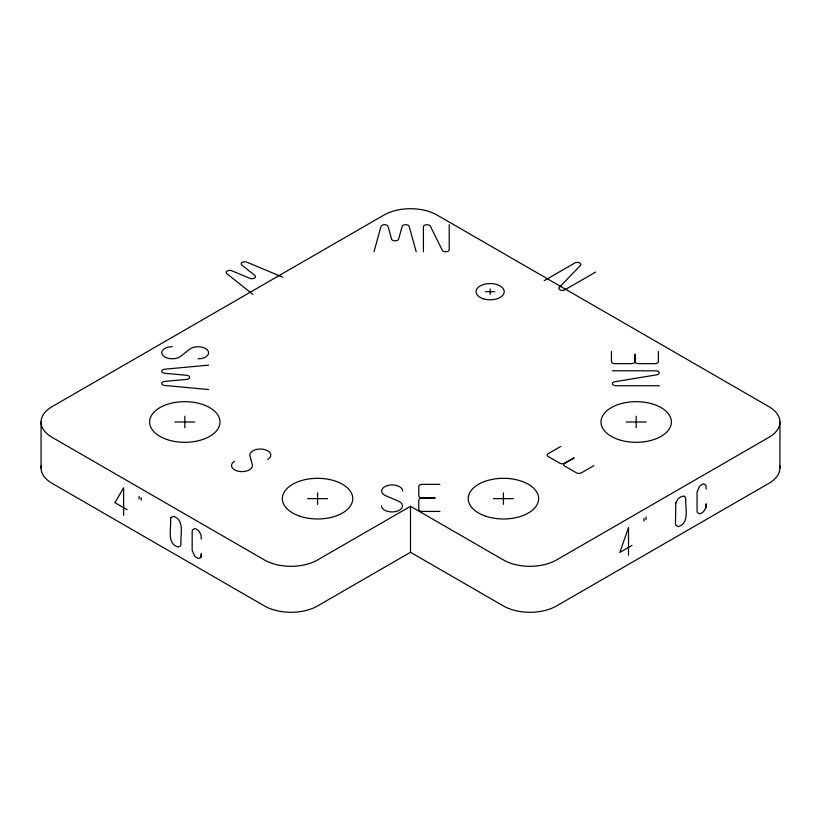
<?xml version="1.0" encoding="UTF-8"?>
<svg xmlns="http://www.w3.org/2000/svg" width="821" height="821" viewBox="0 0 821 821"><rect width="100%" height="100%" fill="white"/><g stroke="black" fill="none" stroke-linecap="round" stroke-linejoin="round"><path stroke-width="1.23" d="M423.41 251.79L423.41 226.719A3.53 2.042 0 0 1 426.479 224.738A3.53 2.042 0 0 1 430.327 226.196L442.303 250.282A3.52 2.032 0 0 0 446.162 251.77A3.52 2.032 0 0 0 449.22 249.758L449.22 224.687M611.44 351.45L611.44 361.609A3.52 2.032 0 0 0 614.96 363.652L631.308 363.652A3.52 2.032 0 0 0 634.828 361.609L634.91 354.159L634.982 361.609A3.52 2.032 0 0 0 638.502 363.652L654.85 363.652A3.52 2.032 0 0 0 658.37 361.609L658.37 351.45M705.875 507.696L706.183 503.991L705.875 507.696L703.782 511.339A9.852 5.696 -60 0 1 699.461 513.833L697.378 512.602L697.06 510.99L697.06 492.087L699.461 486.391A9.852 5.696 -60 0 1 703.782 483.897L705.875 485.18L706.183 489.08M200.981 557.264L201.299 553.918L200.981 557.264L198.887 558.496A9.852 5.696 60 0 1 194.567 556.002L192.165 550.378L192.165 531.474L192.483 529.843L194.567 528.56A9.852 5.696 60 0 1 198.887 531.054L200.981 534.748L201.299 539.007M373.976 251.78L381.016 226.432A3.561 2.063 0 0 1 384.536 224.697A3.561 2.063 0 0 1 388.056 226.432L391.576 239.106A3.561 2.063 0 0 0 395.096 240.84A3.561 2.063 0 0 0 398.616 239.106L402.136 226.432A3.561 2.063 0 0 1 405.656 224.697A3.561 2.063 0 0 1 409.176 226.432L416.216 251.78M544.169 280.7L574.864 262.977A3.53 2.042 0 0 1 579.462 262.823A3.53 2.042 0 0 1 580.406 265.429L559.368 287.35A3.52 2.032 0 0 0 560.271 289.977A3.52 2.032 0 0 0 564.91 289.803L595.605 272.079M410.5 506.311L317.573 559.963A37.55 21.674 0 0 1 264.465 559.963L52.051 437.326A37.55 21.674 0 0 1 52.051 406.672L383.951 215.051A37.55 21.674 0 0 1 437.049 215.051L768.949 406.672A37.55 21.674 0 0 1 768.949 437.326L556.535 559.963A37.55 21.674 0 0 1 503.427 559.963L410.5 506.311L410.5 552.297L317.573 605.949A37.55 21.674 0 0 1 264.465 605.949L52.051 483.312A37.55 21.674 0 0 1 41.255 465.723M560.671 446.47L548.223 453.654A3.52 2.032 0 0 0 548.223 456.527L559.789 463.208A3.52 2.032 0 0 0 564.766 463.208L573.951 457.964L564.766 463.208A3.52 2.032 0 0 0 564.869 466.143L576.434 472.824A3.52 2.032 0 0 0 581.412 472.824L593.86 465.63M632.026 545.421L619.814 552.471L628.506 527.554L628.506 555.119M208.637 365.14L164.734 369.204A3.561 2.063 0 0 0 161.737 371.246A3.561 2.063 0 0 0 164.734 373.278L186.685 375.31A3.561 2.063 0 0 1 189.682 377.342A3.561 2.063 0 0 1 186.685 379.374L164.734 381.406A3.561 2.063 0 0 0 161.737 383.438A3.561 2.063 0 0 0 164.734 385.47L208.637 389.534M485.457 291.691L494.847 291.691M612.394 370.815L655.805 370.815A3.53 2.042 0 0 1 659.242 372.59A3.53 2.042 0 0 1 656.718 374.817L615.001 381.724A3.52 2.032 0 0 0 612.425 383.951A3.52 2.032 0 0 0 615.914 385.726L659.325 385.726M174.852 421.994L194.762 421.994M626.238 421.994L646.148 421.994M439.912 484.328L422.312 484.328A3.52 2.032 0 0 0 418.792 486.371L418.792 495.812A3.52 2.032 0 0 0 422.312 497.844L435.222 497.885L422.312 497.926A3.52 2.032 0 0 0 418.792 499.958L418.792 509.4A3.52 2.032 0 0 0 422.312 511.432L439.912 511.432M307.608 498.645L327.528 498.645M493.472 498.645L513.392 498.645M282.814 277.231L246.793 262.176A3.561 2.063 0 0 0 242.185 262.392A3.561 2.063 0 0 0 241.815 265.05L254.849 275.456A3.561 2.063 0 0 1 254.479 278.114A3.561 2.063 0 0 1 249.871 278.329L231.861 270.807A3.561 2.063 0 0 0 227.243 271.012A3.561 2.063 0 0 0 226.883 273.68L252.94 294.472M410.5 552.297L503.427 605.949A37.55 21.674 0 0 0 556.535 605.949L768.949 483.312A37.55 21.674 0 0 0 779.745 465.723M127.132 509.718L114.919 502.668L123.622 487.787L123.622 515.362M779.95 421.994L779.95 467.991M646.035 517.056L646.035 519.775M643.951 518.267L643.951 520.976M636.193 416.247L636.193 427.741M503.427 492.898L503.427 504.392M490.158 288.982L490.158 294.4M317.573 492.898L317.573 504.392M184.807 416.247L184.807 427.741M141.14 497.536L141.14 500.246M139.057 496.325L139.057 499.045M41.05 421.994L41.05 467.991M402.649 490.979A10.488 6.055 0 0 0 387.112 485.673A10.488 6.055 0 0 0 386.517 496.089L397.662 500.779A10.488 6.055 0 0 1 397.066 511.196A10.488 6.055 0 0 1 381.529 505.89M198.087 358.859A10.488 6.055 0 0 0 207.292 349.89A10.488 6.055 0 0 0 189.241 349.541L181.123 355.975A10.488 6.055 0 0 1 163.071 355.637A10.488 6.055 0 0 1 172.277 346.667M267.759 459.36A10.488 6.055 0 0 0 263.274 449.261A10.488 6.055 0 0 0 250.097 456.384L252.232 464.245A10.488 6.055 0 0 1 239.055 471.377A10.488 6.055 0 0 1 234.57 461.279M675.816 502.873L675.488 523.521L675.816 525.286L678.074 526.672C690.061 523.388 685.053 507.747 685.843 499.065L684.601 496.182L681.594 496.418L678.074 498.85L675.816 502.873M170.922 517.743L170.594 519.519C171.404 528.19 166.376 543.841 178.342 547.114L180.62 545.749L180.948 543.984C180.138 535.313 185.177 519.59 173.18 516.317L170.922 517.743M483.117 298.731A14.08 8.128 0 0 0 504.238 291.691A14.08 8.128 0 0 0 483.117 284.651A14.08 8.128 0 0 0 483.117 298.731M299.963 516.245A35.2 20.32 0 0 0 352.773 498.645A35.2 20.32 0 0 0 299.963 481.044A35.2 20.32 0 0 0 299.963 516.245M618.593 439.594A35.2 20.32 0 0 0 671.393 421.994A35.2 20.32 0 0 0 618.593 404.394A35.2 20.32 0 0 0 618.593 439.594M485.827 516.245A35.2 20.32 0 0 0 538.638 498.645A35.2 20.32 0 0 0 485.827 481.044A35.2 20.32 0 0 0 485.827 516.245M167.207 439.594A35.2 20.32 0 0 0 220.007 421.994A35.2 20.32 0 0 0 167.207 404.394A35.2 20.32 0 0 0 167.207 439.594"/></g></svg>
